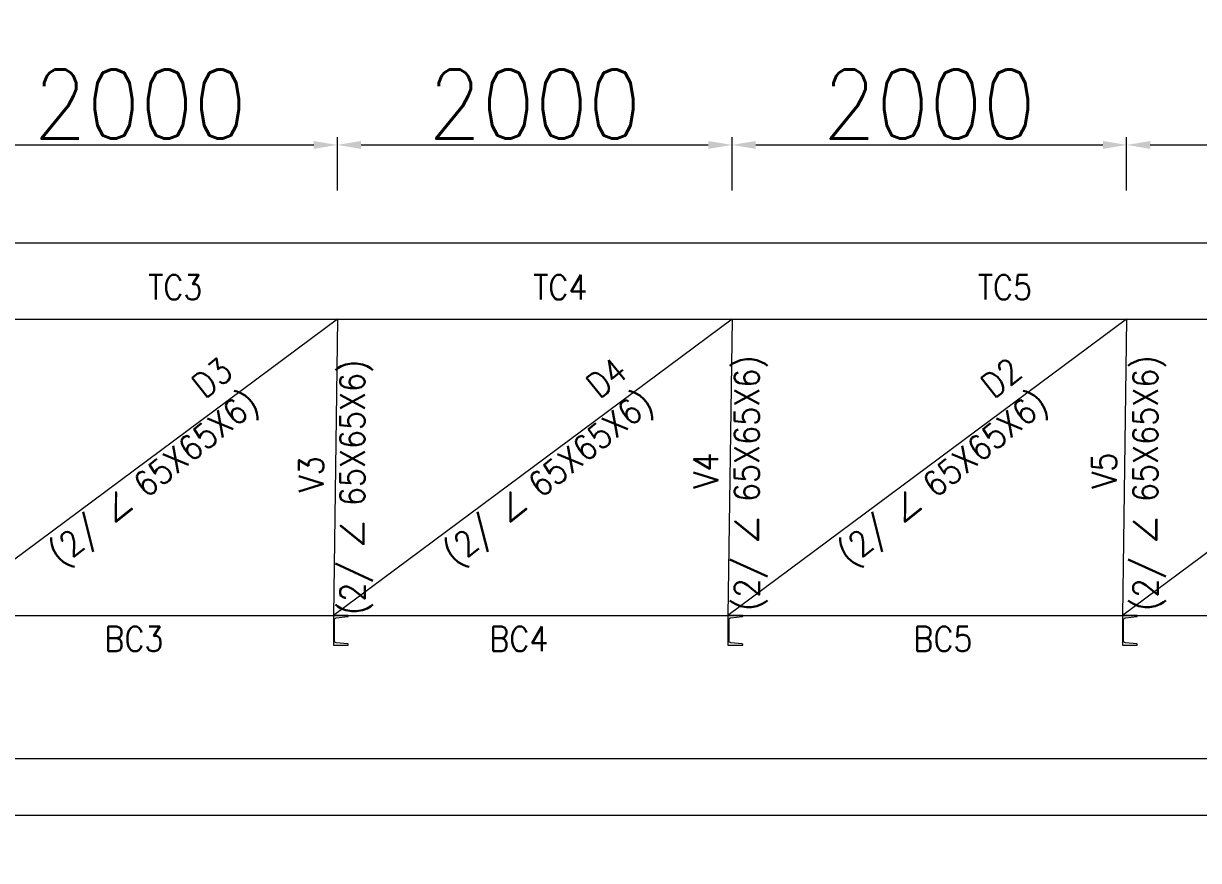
# Model space of a CAD drawing. Header units: millimetres. Extents: x 0 to 1124626, y -157535 to 82123.
# Drawn here: x 163526 to 169482, y 46475 to 50716 of the extents above; entities that cross this region are included whole.
import ezdxf

# ---------------------------------------------------------------- set-up
doc = ezdxf.new("R2010")
doc.units = ezdxf.units.MM
doc.header["$MEASUREMENT"] = 0
for name, color, linetype, lineweight in [('CN', 253, 'Continuous', 15), ('Dim', 6, 'Continuous', 13), ('STR. STEEL', 25, 'Continuous', 18), ('Text', 7, 'Continuous', 15)]:
    doc.layers.add(name, color=color, linetype=linetype, lineweight=lineweight)
doc.styles.add('style1', font='romans.shx', dxfattribs={"width": 0.9, "height": 300})
doc.dimstyles.new('Copy of DIM-1', dxfattribs={"dimscale": 40, "dimtxt": 125, "dimasz": 3, "dimexe": 1, "dimexo": 1.2, "dimgap": 0.8, "dimtad": 1, "dimdec": 0, "dimzin": 1, "dimdsep": 46, "dimtxsty": 'style1', "dimcen": 2, "dimclrd": 8, "dimclre": 8, "dimclrt": 7, "dimadec": 0, "dimazin": 0, "dimtfac": 1, "dimtdec": 0, "dimtofl": 0, "dimtmove": 1, "dimatfit": 3, "dimfxl": 1, "dimtolj": 1, "dimtzin": 0, "dimlwd": 9, "dimlwe": 9, "dimarcsym": 1})

# ---------------------------------------------------------------- blocks, each defined once
blk = doc.blocks.new('*D164')
at = {"layer": 'DEFPOINTS', "color": 0, "ltscale": 20, "transparency": 16777216}
for p in [(149117.6, 49603.8), (149117.6, 49244.9), (171117.2, 49217.3)]:
    blk.add_point(p, dxfattribs=at)
at = {"layer": 'Dim', "color": 8, "lineweight": 9, "ltscale": 20, "transparency": 16777216}
for p, q in [((149117.6, 49292.9), (149117.6, 49643.8)), ((171117.2, 49265.3), (171117.2, 49643.8)), ((170997.2, 49603.8), (149237.6, 49603.8))]:
    blk.add_line(p, q, dxfattribs=at)
at = {"layer": 'Dim', "color": 8, "ltscale": 20, "transparency": 16777216}
for points in [[(149237.6, 49623.8), (149237.6, 49583.8), (149117.6, 49603.8)], [(170997.2, 49583.8), (170997.2, 49623.8), (171117.2, 49603.8)]]:
    blk.add_solid(points, dxfattribs=at)
at = {"layer": 'Dim', "color": 7, "ltscale": 20, "transparency": 16777216, "insert": (160117.4, 49901.8), "char_height": 350, "attachment_point": 5, "style": 'style1'}
blk.add_mtext('\\A1;2/ ISMC 150', dxfattribs=at)
blk = doc.blocks.new('*D165')
at = {"layer": 'DEFPOINTS', "color": 0, "ltscale": 20, "transparency": 16777216}
for p in [(148596.5, 47716.9), (171596.5, 47716.9), (171596.5, 46991.2)]:
    blk.add_point(p, dxfattribs=at)
at = {"layer": 'Dim', "color": 8, "lineweight": 9, "ltscale": 20, "transparency": 16777216}
for p, q in [((148596.5, 47668.9), (148596.5, 46951.2)), ((171596.5, 47668.9), (171596.5, 46951.2)), ((148716.5, 46991.2), (171476.5, 46991.2))]:
    blk.add_line(p, q, dxfattribs=at)
at = {"layer": 'Dim', "color": 8, "ltscale": 20, "transparency": 16777216}
for points in [[(148716.5, 47011.2), (148716.5, 46971.2), (148596.5, 46991.2)], [(171476.5, 46971.2), (171476.5, 47011.2), (171596.5, 46991.2)]]:
    blk.add_solid(points, dxfattribs=at)
at = {"layer": 'Dim', "color": 7, "ltscale": 20, "transparency": 16777216, "insert": (160096.5, 47289.2), "char_height": 350, "attachment_point": 5, "style": 'style1'}
blk.add_mtext('\\A1;2/ ISMC 200', dxfattribs=at)
blk = doc.blocks.new('*D172')
at = {"layer": 'DEFPOINTS', "color": 0, "ltscale": 20, "transparency": 16777216}
for p in [(165117.2, 50100.7), (163117.2, 49821.2), (165117.2, 49821.2)]:
    blk.add_point(p, dxfattribs=at)
at = {"layer": 'Dim', "color": 8, "lineweight": 9, "ltscale": 20, "transparency": 16777216}
for p, q in [((163117.2, 49869.2), (163117.2, 50140.7)), ((163237.2, 50100.7), (164997.2, 50100.7)), ((165117.2, 49869.2), (165117.2, 50140.7))]:
    blk.add_line(p, q, dxfattribs=at)
at = {"layer": 'Dim', "color": 8, "ltscale": 20, "transparency": 16777216}
for points in [[(163237.2, 50120.7), (163237.2, 50080.7), (163117.2, 50100.7)], [(164997.2, 50080.7), (164997.2, 50120.7), (165117.2, 50100.7)]]:
    blk.add_solid(points, dxfattribs=at)
at = {"layer": 'Dim', "color": 7, "ltscale": 20, "transparency": 16777216, "insert": (164117.2, 50307.7), "char_height": 350, "attachment_point": 5, "style": 'style1'}
blk.add_mtext('\\A1;2000', dxfattribs=at)
blk = doc.blocks.new('*D173')
at = {"layer": 'DEFPOINTS', "color": 0, "ltscale": 20, "transparency": 16777216}
for p in [(167117.2, 50100.7), (165117.2, 49821.2), (167117.2, 49821.2)]:
    blk.add_point(p, dxfattribs=at)
at = {"layer": 'Dim', "color": 8, "lineweight": 9, "ltscale": 20, "transparency": 16777216}
for p, q in [((165117.2, 49869.2), (165117.2, 50140.7)), ((165237.2, 50100.7), (166997.2, 50100.7)), ((167117.2, 49869.2), (167117.2, 50140.7))]:
    blk.add_line(p, q, dxfattribs=at)
at = {"layer": 'Dim', "color": 8, "ltscale": 20, "transparency": 16777216}
for points in [[(165237.2, 50120.7), (165237.2, 50080.7), (165117.2, 50100.7)], [(166997.2, 50080.7), (166997.2, 50120.7), (167117.2, 50100.7)]]:
    blk.add_solid(points, dxfattribs=at)
at = {"layer": 'Dim', "color": 7, "ltscale": 20, "transparency": 16777216, "insert": (166117.2, 50307.7), "char_height": 350, "attachment_point": 5, "style": 'style1'}
blk.add_mtext('\\A1;2000', dxfattribs=at)
blk = doc.blocks.new('*D174')
at = {"layer": 'DEFPOINTS', "color": 0, "ltscale": 20, "transparency": 16777216}
for p in [(169117.2, 50100.7), (167117.2, 49821.2), (169117.2, 49821.2)]:
    blk.add_point(p, dxfattribs=at)
at = {"layer": 'Dim', "color": 8, "lineweight": 9, "ltscale": 20, "transparency": 16777216}
for p, q in [((167117.2, 49869.2), (167117.2, 50140.7)), ((167237.2, 50100.7), (168997.2, 50100.7)), ((169117.2, 49869.2), (169117.2, 50140.7))]:
    blk.add_line(p, q, dxfattribs=at)
at = {"layer": 'Dim', "color": 8, "ltscale": 20, "transparency": 16777216}
for points in [[(167237.2, 50120.7), (167237.2, 50080.7), (167117.2, 50100.7)], [(168997.2, 50080.7), (168997.2, 50120.7), (169117.2, 50100.7)]]:
    blk.add_solid(points, dxfattribs=at)
at = {"layer": 'Dim', "color": 7, "ltscale": 20, "transparency": 16777216, "insert": (168117.2, 50307.7), "char_height": 350, "attachment_point": 5, "style": 'style1'}
blk.add_mtext('\\A1;2000', dxfattribs=at)
blk = doc.blocks.new('*D175')
at = {"layer": 'DEFPOINTS', "color": 0, "ltscale": 20, "transparency": 16777216}
for p in [(171596.5, 47075.6), (148596.5, 46951.2), (171596.5, 46704.4)]:
    blk.add_point(p, dxfattribs=at)
at = {"layer": 'Dim', "color": 8, "lineweight": 9, "ltscale": 20, "transparency": 16777216}
for p, q in [((171596.5, 47027.6), (171596.5, 46664.4)), ((148596.5, 46903.2), (148596.5, 46664.4)), ((148716.5, 46704.4), (171476.5, 46704.4))]:
    blk.add_line(p, q, dxfattribs=at)
at = {"layer": 'Dim', "color": 8, "ltscale": 20, "transparency": 16777216}
for points in [[(148716.5, 46724.4), (148716.5, 46684.4), (148596.5, 46704.4)], [(171476.5, 46684.4), (171476.5, 46724.4), (171596.5, 46704.4)]]:
    blk.add_solid(points, dxfattribs=at)
at = {"layer": 'Dim', "color": 7, "ltscale": 20, "transparency": 16777216, "insert": (160096.5, 46911.4), "char_height": 350, "attachment_point": 5, "style": 'style1'}
blk.add_mtext('\\A1;23000', dxfattribs=at)
blk = doc.blocks.new('*D176')
at = {"layer": 'DEFPOINTS', "color": 0, "ltscale": 20, "transparency": 16777216}
for p in [(171117.2, 50100.7), (169117.2, 49821.2), (171117.2, 49821.2)]:
    blk.add_point(p, dxfattribs=at)
at = {"layer": 'Dim', "color": 8, "lineweight": 9, "ltscale": 20, "transparency": 16777216}
for p, q in [((169117.2, 49869.2), (169117.2, 50140.7)), ((169237.2, 50100.7), (170997.2, 50100.7)), ((171117.2, 49869.2), (171117.2, 50140.7))]:
    blk.add_line(p, q, dxfattribs=at)
at = {"layer": 'Dim', "color": 8, "ltscale": 20, "transparency": 16777216}
for points in [[(169237.2, 50120.7), (169237.2, 50080.7), (169117.2, 50100.7)], [(170997.2, 50080.7), (170997.2, 50120.7), (171117.2, 50100.7)]]:
    blk.add_solid(points, dxfattribs=at)
at = {"layer": 'Dim', "color": 7, "ltscale": 20, "transparency": 16777216, "insert": (170117.2, 50307.7), "char_height": 350, "attachment_point": 5, "style": 'style1'}
blk.add_mtext('\\A1;2000', dxfattribs=at)

msp = doc.modelspace()

# ---------------------------------------------------------------- linework, layer by layer
at = {"layer": 'CN', "linetype": 'Continuous', "ltscale": 5}
msp.add_line((149117.2254, 49217.2755), (171117.2254, 49217.2755), dxfattribs=at)
at = {"layer": 'CN', "ltscale": 20}
for p, q in [((165117.2254, 49217.2755), (163096.5285, 47716.9185)), ((165117.2254, 49217.2755), (165096.5285, 47716.9185)), ((167117.2254, 49217.2755), (165096.5285, 47716.9185)), ((167117.2254, 49217.2755), (167096.5285, 47716.9185)), ((169117.2254, 49217.2755), (167096.5285, 47716.9185)), ((169117.2254, 49217.2755), (169096.5285, 47716.9185)), ((171117.2254, 49217.2755), (169096.5285, 47716.9185)), ((148471.5285, 47716.9185), (169096.5285, 47716.9185)), ((153096.5285, 47716.9185), (171596.5285, 47716.9185))]:
    msp.add_line(p, q, dxfattribs=at)
at = {"layer": 'STR. STEEL', "ltscale": 20}
for points in [[(165096.5285, 47566.9185), (165171.5285, 47566.9185), (165171.5285, 47570.1156, 0.383864035), (165169.3793, 47572.5025), (165111.1832, 47578.6192, -0.383864035), (165102.2285, 47588.5644), (165102.2285, 47695.2726, -0.383864035), (165111.1832, 47705.2178), (165169.3793, 47711.3344, 0.383864035), (165171.5285, 47713.7213), (165171.5285, 47716.9185), (165096.5285, 47716.9185)], [(167096.5285, 47566.9185), (167171.5285, 47566.9185), (167171.5285, 47570.1156, 0.383864035), (167169.3793, 47572.5025), (167111.1832, 47578.6192, -0.383864035), (167102.2285, 47588.5644), (167102.2285, 47695.2726, -0.383864035), (167111.1832, 47705.2178), (167169.3793, 47711.3344, 0.383864035), (167171.5285, 47713.7213), (167171.5285, 47716.9185), (167096.5285, 47716.9185)], [(169096.5285, 47566.9185), (169171.5285, 47566.9185), (169171.5285, 47570.1156, 0.383864035), (169169.3793, 47572.5025), (169111.1832, 47578.6192, -0.383864035), (169102.2285, 47588.5644), (169102.2285, 47695.2726, -0.383864035), (169111.1832, 47705.2178), (169169.3793, 47711.3344, 0.383864035), (169171.5285, 47713.7213), (169171.5285, 47716.9185), (169096.5285, 47716.9185)]]:
    msp.add_lwpolyline(points, format="xyb", close=True, dxfattribs=at)

# ---------------------------------------------------------------- texts
at = {"layer": 'Text', "ltscale": 20, "char_height": 125, "width": 111.984005, "attachment_point": 3, "style": 'style1'}
for s, insert in [('TC3', (164432.9069, 49442.1608)), ('TC4', (166384.1425, 49442.1608)), ('TC5', (168638.4419, 49442.1608)), ('BC3', (164235.3863, 47660.2593)), ('BC4', (166186.6219, 47660.2593)), ('BC5', (168336.2825, 47660.2593))]:
    msp.add_mtext(s, dxfattribs=dict(at, insert=insert))
at = {"layer": 'Text', "ltscale": 20, "char_height": 125, "style": 'style1'}
for s, insert, width, attachment_point, rotation in [('\\pxi10.5624;D3\\P\\pi5.59088;(2/ ∠ 65X65X6)', (164519.7036, 49031.5907), 2822.717504, 3, 38.66547802), ('\\pi1345.3;V3\\P\\pi723.86;(2/ ∠ 65X65X6)', (165297.0704, 46995.0848), 2273.07458, 7, 90), ('\\pxi10.5624;D4\\P\\pi5.59088;(2/ ∠ 65X65X6)', (166519.7036, 49031.5907), 2822.717504, 3, 38.66547802), ('\\pi1342.6;V4\\P\\pi723.86;(2/ ∠ 65X65X6)', (167297.0704, 47016.1489), 2273.07458, 7, 90), ('\\pxi10.5624;D2\\P\\pi5.59088;(2/ ∠ 65X65X6)', (168519.7036, 49031.5907), 2822.717504, 3, 38.66547802), ('\\pxi10.7408;V5\\P\\pi5.79088;(2/ ∠ 65X65X6)', (169316.6216, 47016.1489), 2273.07458, 7, 90)]:
    msp.add_mtext(s, dxfattribs=dict(at, insert=insert, width=width, attachment_point=attachment_point, rotation=rotation))

# ---------------------------------------------------------------- dimensions: what is measured, and where the dimension line sits
at = {"layer": 'Dim', "ltscale": 20}
dim = msp.add_linear_dim(base=(149117.6059, 49603.842), p1=(171117.2254, 49217.2755), p2=(149117.6059, 49244.8597), angle=180, text='2/ ISMC 150', dimstyle='Copy of DIM-1', override={"dimtxt": 125}, dxfattribs=at)
dim.commit()
dim.dimension.update_dxf_attribs({"geometry": '*D164', "text_midpoint": (160117.4157, 49901.842)})
for base, p1, p2, picture, middle in [((165117.2254, 50100.7295), (163117.2254, 49821.2156), (165117.2254, 49821.2156), '*D172', (164117.2254, 50307.7295)), ((167117.2254, 50100.7295), (165117.2254, 49821.2156), (167117.2254, 49821.2156), '*D173', (166117.2254, 50307.7295)), ((169117.2254, 50100.7295), (167117.2254, 49821.2156), (169117.2254, 49821.2156), '*D174', (168117.2254, 50307.7295)), ((171117.2254, 50100.7295), (169117.2254, 49821.2156), (171117.2254, 49821.2156), '*D176', (170117.2254, 50307.7295)), ((171596.5285, 46704.3808), (148596.5285, 46951.2307), (171596.5285, 47075.5841), '*D175', (160096.5285, 46911.3808))]:
    dim = msp.add_linear_dim(base=base, p1=p1, p2=p2, dimstyle='Copy of DIM-1', override={"dimtxt": 125}, dxfattribs=at)
    dim.commit()
    dim.dimension.update_dxf_attribs({"geometry": picture, "text_midpoint": middle})
dim = msp.add_linear_dim(base=(171596.5285, 46991.2307), p1=(148596.5285, 47716.9185), p2=(171596.5285, 47716.9185), text='2/ ISMC 200', dimstyle='Copy of DIM-1', override={"dimtxt": 125}, dxfattribs=at)
dim.commit()
dim.dimension.update_dxf_attribs({"geometry": '*D165', "text_midpoint": (160096.5285, 47289.2307)})

doc.saveas('drawing.dxf')
